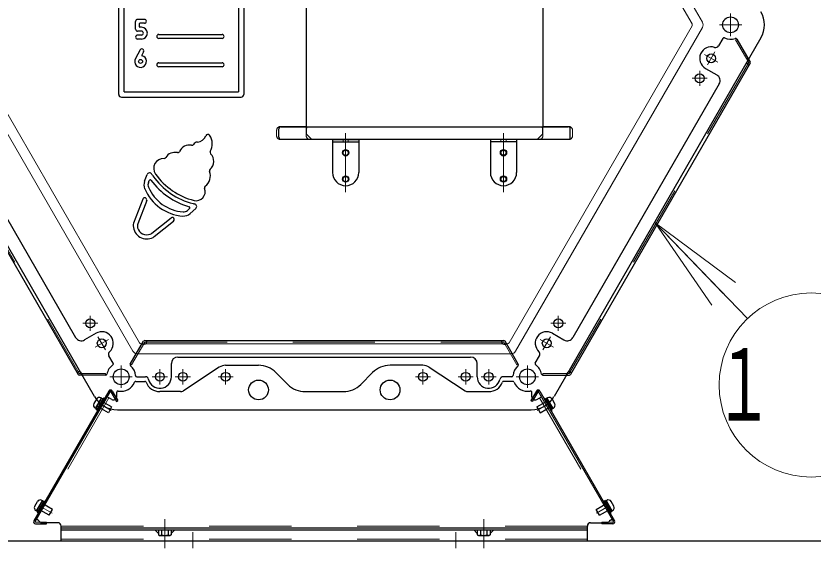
# Model space of a CAD drawing. Units: millimetres on the paper, scale 1:50. Extents: x -385 to 840, y 0 to 267.
# Drawn here: x 290 to 314.24, y 166.9 to 183.07 of the extents above; entities that cross this region are included whole.
import ezdxf

# ---------------------------------------------------------------- set-up
doc = ezdxf.new("R2010")
doc.units = ezdxf.units.MM
doc.linetypes.add('USER1', pattern=[4.5, 2.5, -2])
doc.linetypes.add('USER2', pattern=[6, 3, -1, 1, -1])
doc.layers.add('1_50', color=7, linetype='Continuous', lineweight=25)
doc.styles.add('ＭＳ ゴシック', font='')
doc.styles.get('ＭＳ ゴシック').set_extended_font_data('MS Gothic')

msp = doc.modelspace()

# ---------------------------------------------------------------- linework, layer by layer
at = {"layer": '1_50', "color": 131, "lineweight": 13}
for p, q in [((306.176, 190.432), (310.563, 182.834)), ((306.728, 190.077), (310.881, 182.884)), ((293.56, 172.884), (287.879, 182.724)), ((293.762, 173.134), (288.197, 182.774)), ((310.563, 182.774), (304.998, 173.134)), ((310.881, 182.724), (305.2, 172.884)), ((304.946, 173.104), (293.814, 173.104)), ((305.061, 172.804), (293.699, 172.804))]:
    msp.add_line(p, q, dxfattribs=at)
at = {"layer": '1_50', "color": 190}
for p, q in [((298.83, 187.803), (298.83, 179.704)), ((306.03, 187.803), (306.03, 179.704)), ((293.13, 180.686), (293.13, 187.182)), ((296.93, 187.182), (296.93, 180.686)), ((293.29, 180.764), (293.29, 187.104)), ((296.77, 187.104), (296.77, 180.764)), ((293.64, 182.673), (293.64, 182.909)), ((293.913, 182.971), (293.702, 182.971)), ((293.76, 182.741), (293.76, 182.841)), ((293.913, 182.851), (293.77, 182.851)), ((293.82, 182.611), (293.702, 182.611)), ((293.82, 182.731), (293.77, 182.731)), ((293.82, 182.491), (293.7, 182.491)), ((293.82, 182.371), (293.7, 182.371)), ((294.346, 182.511), (296.273, 182.511)), ((296.273, 182.391), (294.346, 182.391)), ((311.496, 182.39), (311.366, 182.164)), ((311.928, 182.371), (312.33, 181.674)), ((293.781, 182.04), (293.636, 181.778)), ((293.886, 181.982), (293.83, 181.88)), ((286.43, 181.634), (291.892, 172.174)), ((294.346, 181.651), (296.273, 181.651)), ((312.33, 181.634), (306.868, 172.174)), ((312.236, 181.684), (312.269, 181.74)), ((312.258, 181.602), (312.298, 181.579)), ((296.273, 181.531), (294.346, 181.531)), ((310.971, 181.481), (311.318, 181.281)), ((287.369, 181.008), (291.819, 173.3)), ((311.391, 181.008), (306.941, 173.3)), ((293.212, 180.604), (296.848, 180.604)), ((293.29, 180.764), (296.77, 180.764)), ((298, 179.384), (298, 179.644)), ((298.06, 179.704), (306.8, 179.704)), ((306.86, 179.384), (306.86, 179.644)), ((298.06, 179.324), (306.8, 179.324)), ((292.438, 173.427), (292.092, 173.227)), ((306.321, 173.427), (306.668, 173.227)), ((293.481, 172.488), (293.884, 173.184)), ((293.922, 173.098), (293.857, 173.098)), ((293.918, 173.204), (304.842, 173.204)), ((293.982, 173.158), (293.982, 173.204)), ((304.778, 173.158), (304.778, 173.204)), ((304.838, 173.098), (304.903, 173.098)), ((305.279, 172.488), (304.876, 173.184)), ((292.963, 172.518), (292.833, 172.744)), ((294.93, 172.704), (303.83, 172.704)), ((305.797, 172.518), (305.927, 172.744)), ((294.73, 172.104), (294.73, 172.504)), ((304.03, 172.104), (304.03, 172.504)), ((291.9, 172.252), (291.86, 172.229)), ((292.731, 172.154), (291.926, 172.154)), ((291.982, 172.23), (292.014, 172.174)), ((306.029, 172.154), (306.833, 172.154)), ((306.778, 172.23), (306.746, 172.174)), ((306.86, 172.252), (306.9, 172.229)), ((293.681, 172.104), (293.941, 172.104)), ((305.079, 172.104), (304.819, 172.104))]:
    msp.add_line(p, q, dxfattribs=at)
at = {"layer": '1_50', "linetype": 'USER2', "lineweight": 13}
for p, q in [((311.735, 183.144), (311.735, 182.464)), ((312.075, 182.804), (311.395, 182.804)), ((293.202, 172.444), (293.202, 171.764)), ((305.558, 172.444), (305.558, 171.764)), ((293.542, 172.104), (292.862, 172.104)), ((305.898, 172.104), (305.218, 172.104))]:
    msp.add_line(p, q, dxfattribs=at)
at = {"layer": '1_50', "color": 131}
for p, q in [((292.394, 171.504), (286.101, 182.404)), ((312.659, 182.404), (306.366, 171.504)), ((293.914, 178.047), (293.992, 178.25)), ((294.03, 178.002), (294.057, 178.071)), ((293.862, 177.505), (293.581, 176.774)), ((293.979, 177.46), (293.709, 176.759)), ((295.216, 177.16), (295.285, 177.22)), ((295.299, 177.066), (295.474, 177.221)), ((294.139, 176.472), (294.72, 176.933)), ((294.206, 176.365), (294.797, 176.835)), ((293.087, 171.104), (305.673, 171.104))]:
    msp.add_line(p, q, dxfattribs=at)
at = {"layer": '1_50', "color": 190, "linetype": 'USER1', "lineweight": 13}
for p, q in [((311.888, 182.347), (311.928, 182.37)), ((311.888, 182.347), (312.288, 181.654)), ((286.472, 181.654), (291.93, 172.2)), ((312.288, 181.654), (306.83, 172.2)), ((298.052, 179.714), (298.83, 179.714)), ((298.83, 179.714), (298.052, 179.714)), ((298.83, 179.704), (298.83, 179.436)), ((298.84, 179.644), (298.84, 179.476)), ((306.02, 179.644), (306.02, 179.476)), ((306.03, 179.714), (306.808, 179.714)), ((306.03, 179.704), (306.03, 179.436)), ((297.93, 179.436), (297.93, 179.592)), ((298.992, 179.324), (298.84, 179.476)), ((305.868, 179.324), (306.02, 179.476)), ((306.93, 179.436), (306.93, 179.592)), ((298.052, 179.314), (306.808, 179.314)), ((293.522, 172.465), (293.922, 173.158)), ((293.922, 173.158), (304.838, 173.158)), ((305.238, 172.465), (304.838, 173.158)), ((293.522, 172.465), (293.482, 172.488)), ((305.238, 172.465), (305.278, 172.488)), ((292.73, 172.2), (291.93, 172.2)), ((292.73, 172.2), (292.73, 172.154)), ((306.03, 172.2), (306.83, 172.2)), ((306.03, 172.2), (306.03, 172.154))]:
    msp.add_line(p, q, dxfattribs=at)
at = {"layer": '1_50', "color": 2, "linetype": 'USER2', "lineweight": 13}
for p, q in [((311.346, 181.669), (310.947, 181.899)), ((311.031, 181.585), (311.261, 181.984)), ((310.796, 180.948), (310.796, 181.408)), ((310.566, 181.178), (311.026, 181.178)), ((292.263, 173.5), (292.263, 173.96)), ((306.496, 173.5), (306.496, 173.96)), ((292.493, 173.73), (292.033, 173.73)), ((306.266, 173.73), (306.726, 173.73)), ((292.728, 172.925), (292.498, 173.323)), ((306.031, 172.925), (306.261, 173.323)), ((292.414, 173.009), (292.813, 173.239)), ((306.346, 173.009), (305.947, 173.239)), ((294.38, 172.334), (294.38, 171.874)), ((295.08, 171.874), (295.08, 172.334)), ((296.38, 172.334), (296.38, 171.874)), ((302.38, 172.334), (302.38, 171.874)), ((303.68, 171.874), (303.68, 172.334)), ((304.38, 172.334), (304.38, 171.874)), ((294.61, 172.104), (294.15, 172.104)), ((295.31, 172.104), (294.85, 172.104)), ((296.61, 172.104), (296.15, 172.104)), ((302.61, 172.104), (302.15, 172.104)), ((303.91, 172.104), (303.45, 172.104)), ((304.61, 172.104), (304.15, 172.104)), ((292.513, 171.302), (292.904, 171.076)), ((306.247, 171.302), (305.855, 171.076)), ((290.713, 168.184), (291.104, 167.958)), ((308.047, 168.184), (307.655, 167.958)), ((294.53, 167.78), (294.53, 167.242)), ((294.53, 167.78), (294.53, 167.242)), ((304.23, 167.78), (304.23, 167.242)), ((304.23, 167.78), (304.23, 167.242)), ((294.53, 167.38), (294.53, 166.898)), ((294.53, 167.38), (294.53, 166.898)), ((295.38, 167.38), (295.38, 166.898)), ((303.38, 167.38), (303.38, 166.898)), ((304.23, 167.38), (304.23, 166.898)), ((304.23, 167.38), (304.23, 166.898))]:
    msp.add_line(p, q, dxfattribs=at)
at = {"layer": '1_50', "color": 4, "linetype": 'USER2', "lineweight": 13}
for p, q in [((300.03, 179.514), (300.03, 177.714)), ((304.83, 179.514), (304.83, 177.714))]:
    msp.add_line(p, q, dxfattribs=at)
at = {"layer": '1_50', "color": 4}
for p, q in [((299.63, 179.314), (299.63, 178.314)), ((299.63, 179.314), (300.43, 179.314)), ((299.63, 179.25), (300.43, 179.25)), ((300.43, 179.314), (300.43, 178.314)), ((304.43, 179.314), (304.43, 178.314)), ((305.23, 179.314), (304.43, 179.314)), ((305.23, 179.25), (304.43, 179.25)), ((305.23, 179.314), (305.23, 178.314)), ((292.454, 171.428), (292.374, 171.29)), ((292.426, 171.14), (292.61, 171.458)), ((292.608, 171.455), (292.428, 171.143)), ((292.666, 171.456), (292.456, 171.092)), ((292.469, 171.115), (292.653, 171.433)), ((292.692, 171.441), (292.482, 171.077)), ((292.914, 171.186), (292.568, 171.386)), ((292.608, 171.455), (292.591, 171.465)), ((292.61, 171.458), (292.653, 171.433)), ((292.692, 171.441), (292.666, 171.456)), ((305.845, 171.186), (306.192, 171.386)), ((306.068, 171.441), (306.094, 171.456)), ((306.068, 171.441), (306.278, 171.077)), ((306.094, 171.456), (306.304, 171.092)), ((306.15, 171.458), (306.107, 171.433)), ((306.291, 171.115), (306.107, 171.433)), ((306.334, 171.14), (306.15, 171.458)), ((306.152, 171.455), (306.169, 171.465)), ((306.152, 171.455), (306.332, 171.143)), ((306.306, 171.428), (306.386, 171.29)), ((292.428, 171.143), (292.411, 171.153)), ((292.814, 171.012), (292.468, 171.212)), ((292.518, 171.299), (292.555, 171.262)), ((292.525, 171.311), (292.561, 171.274)), ((292.914, 171.186), (292.814, 171.012)), ((305.845, 171.186), (305.945, 171.012)), ((305.945, 171.012), (306.292, 171.212)), ((306.235, 171.311), (306.199, 171.274)), ((306.242, 171.299), (306.205, 171.262)), ((306.332, 171.143), (306.349, 171.153)), ((292.426, 171.14), (292.469, 171.115)), ((292.456, 171.092), (292.482, 171.077)), ((306.304, 171.092), (306.278, 171.077)), ((306.334, 171.14), (306.291, 171.115)), ((290.574, 168.172), (290.654, 168.311)), ((290.81, 168.341), (290.626, 168.022)), ((290.628, 168.025), (290.808, 168.337)), ((290.656, 167.974), (290.866, 168.338)), ((290.853, 168.316), (290.669, 167.997)), ((290.682, 167.959), (290.892, 168.323)), ((291.114, 168.068), (290.768, 168.268)), ((290.808, 168.337), (290.791, 168.347)), ((290.81, 168.341), (290.853, 168.316)), ((290.866, 168.338), (290.892, 168.323)), ((307.645, 168.068), (307.992, 168.268)), ((307.894, 168.338), (307.868, 168.323)), ((308.078, 167.959), (307.868, 168.323)), ((308.104, 167.974), (307.894, 168.338)), ((307.95, 168.341), (307.907, 168.316)), ((307.907, 168.316), (308.091, 167.997)), ((307.95, 168.341), (308.134, 168.022)), ((307.952, 168.337), (307.969, 168.347)), ((308.132, 168.025), (307.952, 168.337)), ((308.186, 168.172), (308.106, 168.311)), ((290.628, 168.025), (290.611, 168.035)), ((290.626, 168.022), (290.669, 167.997)), ((291.014, 167.895), (290.668, 168.095)), ((290.711, 168.17), (290.761, 168.156)), ((290.718, 168.181), (290.768, 168.168)), ((291.014, 167.895), (291.114, 168.068)), ((307.745, 167.895), (307.645, 168.068)), ((307.745, 167.895), (308.092, 168.095)), ((308.042, 168.181), (307.992, 168.168)), ((308.049, 168.17), (307.999, 168.156)), ((308.134, 168.022), (308.091, 167.997)), ((308.132, 168.025), (308.149, 168.035)), ((290.682, 167.959), (290.656, 167.974)), ((308.078, 167.959), (308.104, 167.974))]:
    msp.add_line(p, q, dxfattribs=at)
at = {"layer": '1_50', "color": 4, "linetype": 'USER1', "lineweight": 13}
for p, q in [((299.95, 179.25), (299.95, 179.314)), ((300.11, 179.25), (300.11, 179.314)), ((304.75, 179.25), (304.75, 179.314)), ((304.91, 179.25), (304.91, 179.314))]:
    msp.add_line(p, q, dxfattribs=at)
at = {"layer": '1_50', "lineweight": 13}
for p, q in [((309.441, 176.789), (311.521, 174.627)), ((309.441, 176.789), (311.882, 174.973)), ((311.161, 174.28), (309.441, 176.789)), ((309.441, 176.789), (312.247, 173.872))]:
    msp.add_line(p, q, dxfattribs=at)
at = {"layer": '1_50', "color": 2}
for p, q in [((296.188, 172.397), (295.095, 171.68)), ((296.38, 172.454), (297.38, 172.454)), ((302.38, 172.454), (301.38, 172.454)), ((302.572, 172.397), (303.665, 171.68)), ((297.91, 172.235), (298.271, 171.874)), ((300.85, 172.235), (300.489, 171.874)), ((293.648, 171.965), (293.924, 171.965)), ((305.112, 171.965), (304.836, 171.965)), ((292.825, 171.671), (290.549, 167.729)), ((292.889, 171.648), (293.057, 171.357)), ((292.929, 171.671), (293.097, 171.38)), ((293.069, 171.5), (293.069, 171.633)), ((295.007, 171.654), (294.38, 171.654)), ((298.801, 171.654), (299.959, 171.654)), ((303.753, 171.654), (304.38, 171.654)), ((305.831, 171.671), (305.663, 171.38)), ((305.691, 171.5), (305.691, 171.633)), ((305.871, 171.648), (305.703, 171.357)), ((305.935, 171.671), (308.21, 167.729)), ((292.919, 171.414), (292.777, 171.496)), ((305.841, 171.414), (305.983, 171.496)), ((293.057, 171.357), (293.097, 171.38)), ((305.703, 171.357), (305.663, 171.38)), ((290.68, 167.741), (290.627, 167.772)), ((308.08, 167.741), (308.133, 167.772)), ((290.601, 167.639), (290.937, 167.639)), ((291.28, 167.668), (290.753, 167.668)), ((291.38, 167.504), (291.38, 167.568)), ((307.38, 167.504), (307.38, 167.568)), ((307.48, 167.668), (308.007, 167.668)), ((308.158, 167.639), (307.823, 167.639)), ((307.38, 167.504), (291.38, 167.504)), ((291.38, 167.104), (291.38, 167.504)), ((307.38, 167.504), (291.38, 167.504)), ((307.38, 167.44), (291.38, 167.44)), ((294.334, 167.341), (294.234, 167.44)), ((294.726, 167.341), (294.825, 167.44)), ((304.034, 167.341), (303.934, 167.44)), ((304.426, 167.341), (304.525, 167.44)), ((307.38, 167.104), (307.38, 167.504)), ((307.38, 167.104), (291.38, 167.104))]:
    msp.add_line(p, q, dxfattribs=at)
at = {"layer": '1_50', "color": 2, "lineweight": 13}
for p, q in [((292.865, 171.648), (290.589, 167.706)), ((305.895, 171.648), (308.171, 167.706))]:
    msp.add_line(p, q, dxfattribs=at)
at = {"layer": '1_50', "color": 2, "linetype": 'USER1', "lineweight": 13}
for p, q in [((292.833, 171.464), (290.683, 167.74)), ((305.927, 171.464), (308.077, 167.74)), ((290.601, 167.685), (290.937, 167.685)), ((290.937, 167.685), (290.937, 167.639)), ((307.38, 167.568), (291.38, 167.568)), ((308.158, 167.685), (307.823, 167.685)), ((307.823, 167.685), (307.823, 167.639)), ((307.38, 167.168), (291.38, 167.168))]:
    msp.add_line(p, q, dxfattribs=at)
at = {"layer": '1_50'}
for p, q in [((294.334, 167.44), (294.334, 167.298)), ((294.726, 167.44), (294.334, 167.44)), ((294.334, 167.298), (294.365, 167.28)), ((294.365, 167.28), (294.695, 167.28)), ((294.432, 167.44), (294.432, 167.298)), ((294.628, 167.44), (294.628, 167.298)), ((294.726, 167.298), (294.695, 167.28)), ((294.726, 167.44), (294.726, 167.298)), ((304.034, 167.44), (304.034, 167.298)), ((304.426, 167.44), (304.034, 167.44)), ((304.034, 167.298), (304.065, 167.28)), ((304.065, 167.28), (304.395, 167.28)), ((304.132, 167.44), (304.132, 167.298)), ((304.328, 167.44), (304.328, 167.298)), ((304.426, 167.298), (304.395, 167.28)), ((304.426, 167.44), (304.426, 167.298)), ((366.545, 167.104), (226.712, 167.104))]:
    msp.add_line(p, q, dxfattribs=at)
at = {"layer": '1_50', "color": 131}
for centre in [(311.735, 182.804), (293.202, 172.104), (305.558, 172.104)]:
    msp.add_circle(centre, 0.24, dxfattribs=at)
at = {"layer": '1_50', "color": 2}
for centre, radius in [((311.146, 181.784), 0.135), ((310.796, 181.178), 0.135), ((292.263, 173.73), 0.135), ((306.496, 173.73), 0.135), ((292.613, 173.124), 0.135), ((306.146, 173.124), 0.135), ((294.38, 172.104), 0.135), ((295.08, 172.104), 0.135), ((296.38, 172.104), 0.135), ((302.38, 172.104), 0.135), ((303.68, 172.104), 0.135), ((304.38, 172.104), 0.135), ((297.38, 171.704), 0.3), ((301.38, 171.704), 0.3)]:
    msp.add_circle(centre, radius, dxfattribs=at)
at = {"layer": '1_50', "color": 190}
for centre, radius in [((293.793, 181.691), 0.06), ((300.03, 178.914), 0.095), ((304.83, 178.914), 0.095), ((300.03, 178.114), 0.095), ((304.83, 178.114), 0.095)]:
    msp.add_circle(centre, radius, dxfattribs=at)
at = {"layer": '1_50', "color": 4}
for centre in [(300.03, 178.914), (304.83, 178.914), (300.03, 178.114), (304.83, 178.114)]:
    msp.add_circle(centre, 0.08, dxfattribs=at)
at = {"layer": '1_50', "lineweight": 13}
msp.add_circle((314.189, 171.855), 2.8, dxfattribs=at)
at = {"layer": '1_50', "color": 131}
for centre, radius, start, end in [((311.966, 182.804), 0.8, 330, 30), ((295.505, 179.533), 0.292, 273.0138, 339.5897), ((295.839, 179.409), 0.065, 34.1583, 159.5897), ((295.508, 179.184), 0.465, 330.7742, 34.1583), ((295.273, 178.828), 0.32, 78.0027, 156.6112), ((295.353, 179.2), 0.06, 258.0027, 330.4645), ((295.528, 179.101), 0.141, 93.0138, 150.4645), ((294.843, 178.593), 0.335, 78.1311, 147.8149), ((294.924, 178.979), 0.06, 258.1311, 336.6112), ((295.966, 178.928), 0.06, 150.7742, 225.8843), ((294.495, 178.442), 0.301, 87.7521, 215.4666), ((294.509, 178.803), 0.06, 267.7521, 327.8149), ((295.703, 178.656), 0.318, 310.3076, 45.8843), ((295.948, 178.367), 0.06, 130.3076, 199.7168), ((294.066, 178.222), 0.08, 27.1852, 159.077), ((294.495, 178.442), 0.402, 207.1852, 215.4666), ((295.931, 179.465), 2.165, 215.4666, 255.6235), ((295.931, 179.465), 2.065, 215.4666, 255.6235), ((295.518, 178.213), 0.397, 307.2211, 19.7168), ((294.194, 177.939), 0.3, 159.077, 202.945), ((294.194, 177.939), 0.175, 159.077, 202.945), ((294.085, 178.06), 0.03, 37.2726, 159.077), ((295.931, 179.465), 2.29, 217.2726, 253.31), ((295.178, 178.356), 1.368, 202.945, 265.8323), ((295.178, 178.356), 1.243, 202.945, 265.8323), ((295.486, 177.728), 0.271, 255.6235, 21.5609), ((295.794, 177.849), 0.06, 127.2211, 201.5609), ((293.92, 177.483), 0.0625, 338.9894, 158.9894), ((295.265, 177.243), 0.03, 311.5341, 73.31), ((295.486, 177.728), 0.371, 255.6235, 261.7433), ((295.421, 177.281), 0.08, 311.5341, 81.7433), ((295.1, 177.291), 0.3, 265.8323, 311.5341), ((295.1, 177.291), 0.175, 265.8323, 311.5341), ((293.768, 176.702), 0.2, 158.9894, 182.7395), ((293.896, 176.687), 0.2, 158.9894, 196.0862), ((294.758, 176.884), 0.0625, 308.4668, 128.4668), ((293.983, 176.712), 0.415, 182.7395, 297.3396), ((293.983, 176.712), 0.29, 196.0862, 291.2277), ((294.015, 176.628), 0.2, 291.2277, 308.4668), ((294.081, 176.521), 0.2, 297.3396, 308.4668), ((293.087, 171.904), 0.8, 210, 270), ((305.673, 171.904), 0.8, 270, 330)]:
    msp.add_arc(centre, radius, start, end, dxfattribs=at)
at = {"layer": '1_50', "color": 190}
for centre, radius, start, end in [((293.702, 182.909), 0.062, 90, 180), ((293.77, 182.841), 0.01, 90, 180), ((293.913, 182.911), 0.06, 270, 90), ((293.702, 182.673), 0.062, 180, 270), ((293.77, 182.741), 0.01, 180, 270), ((293.82, 182.551), 0.18, 270, 90), ((293.82, 182.551), 0.06, 270, 90), ((293.7, 182.431), 0.06, 90, 270), ((294.346, 182.451), 0.06, 90, 270), ((296.273, 182.451), 0.06, 270, 90), ((311.531, 182.37), 0.04, 64.7802, 150), ((311.735, 182.804), 0.44, 244.7802, 289.1931), ((311.893, 182.351), 0.04, 30, 109.1931), ((293.834, 182.011), 0.06, 330.935, 150.935), ((311.146, 181.784), 0.35, 72.8396, 240), ((311.279, 182.214), 0.1, 252.8396, 330), ((293.793, 181.691), 0.18, 150.935, 76.1925), ((293.793, 181.691), 0.18, 150.935, 76.1925), ((293.793, 181.691), 0.18, 150.935, 76.1925), ((293.839, 181.875), 0.01, 150.935, 256.1925), ((294.346, 181.591), 0.06, 90, 270), ((296.273, 181.591), 0.06, 270, 90), ((312.288, 181.654), 0.06, 150, 240), ((312.234, 181.76), 0.04, 330, 30), ((312.295, 181.654), 0.04, 330, 30), ((311.218, 181.108), 0.2, 330, 60), ((293.212, 180.686), 0.082, 180, 270), ((296.848, 180.686), 0.082, 270, 0), ((298.06, 179.644), 0.06, 90, 180), ((306.8, 179.644), 0.06, 0, 90), ((298.06, 179.384), 0.06, 180, 270), ((306.8, 179.384), 0.06, 270, 0), ((292.613, 173.124), 0.35, 312.8396, 120), ((306.146, 173.124), 0.35, 60, 227.1604), ((291.992, 173.4), 0.2, 210, 300), ((293.857, 173.058), 0.04, 90, 150), ((293.918, 173.164), 0.04, 90, 150), ((293.922, 173.158), 0.06, 270, 0), ((304.838, 173.158), 0.06, 180, 270), ((304.842, 173.164), 0.04, 30, 90), ((304.903, 173.058), 0.04, 30, 90), ((306.768, 173.4), 0.2, 240, 330), ((292.919, 172.794), 0.1, 132.8396, 210), ((305.84, 172.794), 0.1, 330, 47.1604), ((294.93, 172.504), 0.2, 90, 180), ((303.83, 172.504), 0.2, 0, 90), ((293.202, 172.104), 0.44, 124.7802, 169.1931), ((292.928, 172.498), 0.04, 304.7802, 30), ((293.516, 172.468), 0.04, 150, 229.1931), ((293.202, 172.104), 0.44, 4.7802, 49.1931), ((305.558, 172.104), 0.44, 130.8069, 175.2198), ((305.244, 172.468), 0.04, 310.8069, 30), ((305.831, 172.498), 0.04, 150, 235.2198), ((305.558, 172.104), 0.44, 10.8069, 55.2198), ((291.926, 172.194), 0.04, 210, 270), ((291.93, 172.2), 0.06, 30, 120), ((292.049, 172.194), 0.04, 210, 270), ((292.731, 172.194), 0.04, 270, 349.1931), ((293.681, 172.144), 0.04, 184.7802, 270), ((305.079, 172.144), 0.04, 270, 355.2198), ((306.029, 172.194), 0.04, 190.8069, 270), ((306.711, 172.194), 0.04, 270, 330), ((306.83, 172.2), 0.06, 60, 150), ((306.833, 172.194), 0.04, 270, 330), ((293.941, 172.004), 0.1, 12.8396, 90), ((294.38, 172.104), 0.35, 192.8396, 0), ((304.38, 172.104), 0.35, 180, 347.1604), ((304.819, 172.004), 0.1, 90, 167.1604)]:
    msp.add_arc(centre, radius, start, end, dxfattribs=at)
at = {"layer": '1_50', "color": 131, "lineweight": 13}
for centre, radius, start, end in [((310.511, 182.804), 0.06, 330, 30), ((310.742, 182.804), 0.16, 330, 30), ((293.814, 173.164), 0.06, 210, 270), ((304.946, 173.164), 0.06, 270, 330), ((293.699, 172.964), 0.16, 210, 270), ((305.061, 172.964), 0.16, 270, 330)]:
    msp.add_arc(centre, radius, start, end, dxfattribs=at)
at = {"layer": '1_50', "color": 190, "linetype": 'USER1', "lineweight": 13}
for centre, radius, start, end in [((298.052, 179.592), 0.122, 90, 180), ((298.9, 179.644), 0.06, 90, 180), ((305.96, 179.644), 0.06, 0, 90), ((306.808, 179.592), 0.122, 0, 90), ((298.052, 179.436), 0.122, 180, 270), ((298.952, 179.436), 0.122, 180, 270), ((305.908, 179.436), 0.122, 270, 0), ((306.808, 179.436), 0.122, 270, 0)]:
    msp.add_arc(centre, radius, start, end, dxfattribs=at)
at = {"layer": '1_50', "color": 4}
for centre, radius, start, end in [((300.03, 178.314), 0.4, 180, 0), ((304.83, 178.314), 0.4, 180, 0), ((292.541, 171.378), 0.1, 60, 150), ((306.219, 171.378), 0.1, 30, 120), ((292.461, 171.24), 0.1, 150, 240), ((306.299, 171.24), 0.1, 300, 30), ((290.741, 168.261), 0.1, 60, 150), ((308.019, 168.261), 0.1, 30, 120), ((290.661, 168.122), 0.1, 150, 240), ((308.099, 168.122), 0.1, 300, 30)]:
    msp.add_arc(centre, radius, start, end, dxfattribs=at)
at = {"layer": '1_50', "color": 2}
for centre, radius, start, end in [((296.38, 172.104), 0.35, 90, 123.2362), ((297.38, 171.704), 0.75, 45, 90), ((301.38, 171.704), 0.75, 90, 135), ((302.38, 172.104), 0.35, 56.7638, 90), ((293.202, 172.104), 0.44, 258.8123, 338.1228), ((293.648, 171.925), 0.04, 90, 158.1228), ((293.924, 171.925), 0.04, 21.4084, 90), ((294.38, 172.104), 0.45, 201.4084, 270), ((298.801, 172.404), 0.75, 225, 270), ((299.959, 172.404), 0.75, 270, 315), ((304.38, 172.104), 0.45, 270, 338.5916), ((304.836, 171.925), 0.04, 90, 158.5916), ((305.112, 171.925), 0.04, 21.8772, 90), ((305.558, 172.104), 0.44, 201.8772, 281.1877), ((292.877, 171.641), 0.06, 30, 150), ((292.877, 171.641), 0.014, 30, 150), ((293.109, 171.633), 0.04, 78.8123, 180), ((295.007, 171.814), 0.16, 270, 303.2362), ((303.753, 171.814), 0.16, 236.7638, 270), ((305.651, 171.633), 0.04, 0, 101.1877), ((305.883, 171.641), 0.06, 30, 150), ((305.883, 171.641), 0.014, 30, 150), ((292.969, 171.5), 0.1, 240, 0), ((305.791, 171.5), 0.1, 180, 300), ((290.601, 167.699), 0.06, 150, 270), ((290.601, 167.699), 0.014, 150, 270), ((290.58, 167.568), 0.2, 30, 60), ((291.28, 167.568), 0.1, 0, 90), ((307.48, 167.568), 0.1, 90, 180), ((308.18, 167.568), 0.2, 120, 150), ((308.158, 167.699), 0.06, 270, 30), ((308.158, 167.699), 0.014, 270, 30)]:
    msp.add_arc(centre, radius, start, end, dxfattribs=at)
at = {"layer": '1_50'}
for centre, radius, start, end in [((294.383, 167.37), 0.0869, 235.6159, 304.3841), ((294.53, 167.608), 0.325, 252.4121, 287.5879), ((294.677, 167.37), 0.0869, 235.6159, 304.3841), ((304.083, 167.37), 0.0869, 235.6159, 304.3841), ((304.23, 167.608), 0.325, 252.4121, 287.5879), ((304.377, 167.37), 0.0869, 235.6159, 304.3841)]:
    msp.add_arc(centre, radius, start, end, dxfattribs=at)

# ---------------------------------------------------------------- texts
at = {"layer": '1_50', "insert": (314.189, 171.855), "char_height": 2.199, "attachment_point": 5, "style": 'ＭＳ ゴシック'}
msp.add_mtext('\\T1.64;\\W0.6;１６', dxfattribs=at)

doc.saveas('drawing.dxf')
